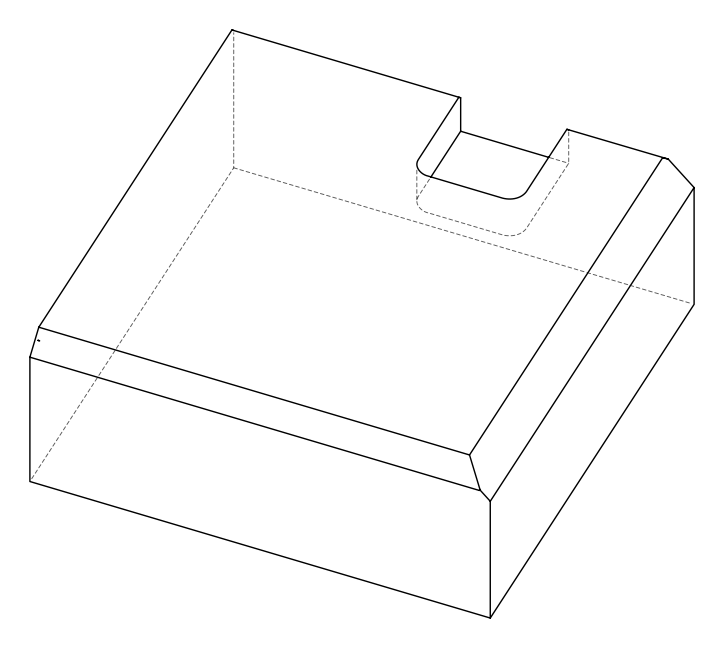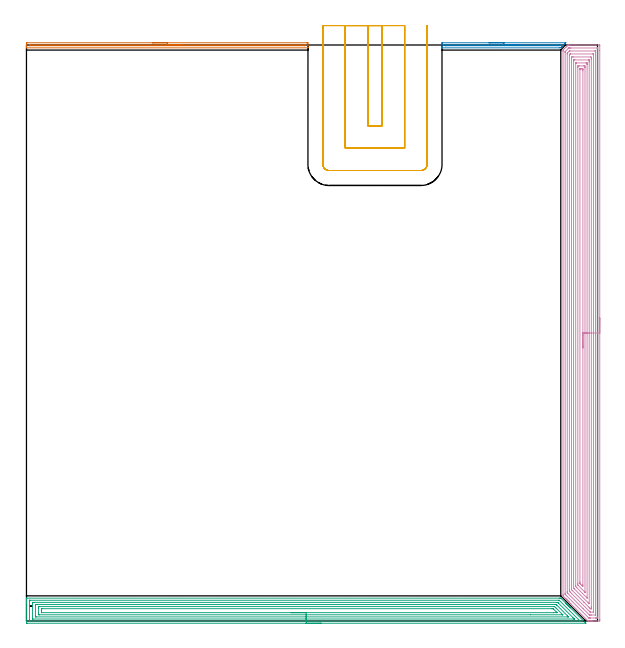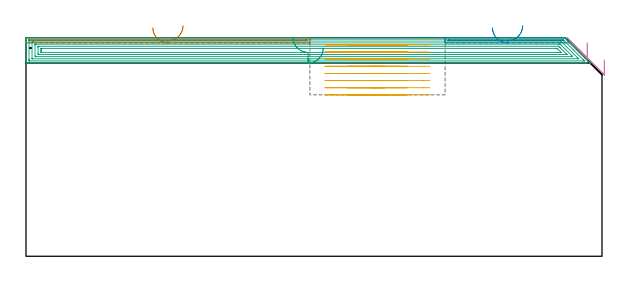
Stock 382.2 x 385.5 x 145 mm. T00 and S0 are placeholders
(PLAN: 5 operations, 1 tool changes, 62.8 min)
(1 AREA_MILL | FG_CHAMFER_SURFACE | UGT0205_001 | 3.16 min | 1102 mm3)
(2 AREA_MILL_1 | FG_CHAMFER_SURFACE_1 | UGT0205_001 | 1.45 min | 507 mm3)
(3 AREA_MILL_2 | FG_CHAMFER_SURFACE_2 | UGT0205_001 | 17.93 min | 53547 mm3)
(4 AREA_MILL_3 | FG_CHAMFER_SURFACE_3 | UGT0205_001 | 27.72 min | 114323 mm3)
(5 MILL_SLOT | SLOT_PARTIAL_RECTANGULAR | UGT0201_094 | Follow Part, ap 5, ae 75% | 12.58 min | 316360 mm3)
(TOOL UGT0205_001 | Chamfer Mill 20 x 3 x 45 deg. | D20 FL50 Z2)
(TOOL UGT0201_094 | End mill 20 mm | D20 FL38 Z4)
(OP 1 AREA_MILL)
G17 G21 G94 G90
T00 M6
G54
G17 G0 G90 X84.2 Y387. S1061 M3
G43 Z155. H0
Z151.6
G94 G1 X84.238 Z150.728 F250.
X84.352 Z149.864
X84.541 Z149.012
X84.803 Z148.18
X85.137 Z147.374
X85.54 Z146.6
X86.009 Z145.864
X86.54 Z145.172
X87.129 Z144.529
X87.772 Z143.94
X88.464 Z143.408
X89.2 Z142.94
X89.974 Z142.537
X90.78 Z142.203
X91.612 Z141.941
X92.464 Z141.752
X93.328 Z141.638
X94.2 Z141.6
X187.808
X188.059 Y386.998 Z141.602
X188.397 Y386.991 Z141.606
X188.4 Y386.903 Z141.695
Y385.738 Z142.858
Y385.162 Z143.437
Y384.862 Z143.738
Y383.853 Z144.746
X188.398 Y383.725 Z144.867
X188.39 Y383.602 Z144.988
X188.254 Y383.6 Z145.
X0.146
X0.01 Y383.602 Z144.988
X0.002 Y383.725 Z144.867
X0. Y383.853 Z144.746
Y384.561 Z144.038
Y385.162 Z143.437
Y385.738 Z142.858
Y386.026 Z142.571
Y386.615 Z141.982
Y386.903 Z141.695
X0.003 Y386.991 Z141.606
X0.342 Y387. Z141.6
X94.2
Y385.586 Z143.014
X186.025 Y385.585 Z143.015
X186.182 Y385.584 Z143.016
X186.363 Y385.579 Z143.021
X186.391 Y385.571 Z143.029
X186.396 Y385.548 Z143.052
X186.398 Y385.523 Z143.077
X186.399 Y385.37 Z143.23
X186.394 Y385.116 Z143.484
X186.39 Y385.055 Z143.545
X186.38 Y385.021 Z143.579
X186.315 Y385.019 Z143.581
X186.025 Y385.015 Z143.585
X185.87 Y385.014 Z143.586
X185.715
X2.375 Y385.015 Z143.585
X2.218 Y385.016 Z143.584
X2.037 Y385.021 Z143.579
X2.009 Y385.029 Z143.571
X2.004 Y385.052 Z143.548
X2.002 Y385.077 Z143.523
X2.001 Y385.23 Z143.37
X2.007 Y385.497 Z143.103
X2.01 Y385.564 Z143.036
X2.022 Y385.579 Z143.021
X2.059 Y385.582 Z143.018
X2.142 Y385.584 Z143.016
X2.31 Y385.586 Z143.014
X2.375
X94.2
X95.072 Z143.052
X95.937 Z143.166
X96.788 Z143.355
X97.62 Z143.617
X98.426 Z143.951
X99.2 Z144.354
X99.936 Z144.823
X100.628 Z145.354
X101.271 Z145.943
X101.86 Z146.586
X102.392 Z147.278
X102.86 Z148.014
X103.263 Z148.788
X103.597 Z149.594
X103.859 Z150.426
X104.048 Z151.278
X104.162 Z152.143
X104.2 Z153.014
G0 Z155.
M5
M2
(OP 2 AREA_MILL_1)
G17 G21 G94 G90
T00 M6
G54
G17 G0 G90 X309.55 Y387. S1061 M3
G43 Z155. H0
Z151.6
G94 G1 X309.588 Z150.728 F250.
X309.702 Z149.864
X309.891 Z149.012
X310.153 Z148.18
X310.487 Z147.374
X310.89 Z146.6
X311.359 Z145.864
X311.89 Z145.172
X312.479 Z144.529
X313.122 Z143.94
X313.814 Z143.408
X314.55 Z142.94
X315.324 Z142.537
X316.13 Z142.203
X316.962 Z141.941
X317.814 Z141.752
X318.678 Z141.638
X319.55 Z141.6
X360.963
X360.997 Y386.998 Z141.601
X360.912 Y386.911 Z141.688
X360.616 Y386.615 Z141.982
X360.443 Y386.443 Z142.157
X360.262 Y386.262 Z142.338
X359.74 Y385.738 Z142.859
X359.554 Y385.554 Z143.046
X359.42 Y385.42 Z143.18
X359.301 Y385.3 Z143.297
X359.258 Y385.257 Z143.341
X358.578 Y384.578 Z144.022
X358.425 Y384.423 Z144.174
X358.369 Y384.368 Z144.23
X357.776 Y383.776 Z144.823
X357.606 Y383.603 Z144.989
X356.887 Y383.6 Z145.
X278.212
X278.11 Y383.603 Z144.989
X278.102 Y383.696 Z144.897
X278.1 Y383.794 Z144.804
Y384.428 Z144.171
Y385.295 Z143.304
Y385.738 Z142.858
Y385.96 Z142.637
Y386.615 Z141.982
Y386.836 Z141.761
X278.102 Y386.991 Z141.605
X278.408 Y387. Z141.6
X319.55
Y385.586 Z143.014
X356.153
X356.7 Y385.585 Z143.015
X356.887 Y385.583 Z143.017
X357.049 Y385.579 Z143.021
X357.111 Y385.572 Z143.028
X357.085 Y385.543 Z143.057
X356.96 Y385.412 Z143.188
X356.887 Y385.338 Z143.262
X356.644 Y385.102 Z143.498
X356.564 Y385.026 Z143.574
X355.998 Y385.017 Z143.583
X355.843 Y385.015 Z143.585
X281.014 Y385.014 Z143.586
X280.435 Y385.016 Z143.584
X280.277 Y385.017 Z143.583
X280.125 Y385.021 Z143.579
X280.11 Y385.07 Z143.53
X280.103 Y385.189 Z143.411
Y385.389 Z143.211
X280.107 Y385.5 Z143.1
X280.112 Y385.58 Z143.02
X280.124 Y385.581 Z143.019
X280.207 Y385.584 Z143.016
X280.376 Y385.586 Z143.014
X280.435
X319.55
X320.422 Z143.052
X321.287 Z143.166
X322.138 Z143.355
X322.97 Z143.617
X323.776 Z143.951
X324.55 Z144.354
X325.286 Z144.823
X325.978 Z145.354
X326.621 Z145.943
X327.21 Z146.586
X327.742 Z147.279
X328.21 Z148.014
X328.613 Z148.788
X328.947 Z149.594
X329.209 Z150.426
X329.398 Z151.278
X329.512 Z152.143
X329.55 Z153.014
G0 Z155.
M5
M2
(OP 3 AREA_MILL_2)
G17 G21 G94 G90
T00 M6
G54
G17 G0 G90 X197.2 Y-1.5 S1061 M3
G43 Z155. H0
Z138.2
G94 G1 X197.162 Z137.328 F250.
X197.048 Z136.464
X196.859 Z135.612
X196.597 Z134.78
X196.263 Z133.974
X195.86 Z133.2
X195.392 Z132.464
X194.86 Z131.772
X194.271 Z131.129
X193.628 Z130.54
X192.936 Z130.008
X192.2 Z129.54
X191.426 Z129.137
X190.62 Z128.803
X189.788 Z128.541
X188.936 Z128.352
X188.072 Z128.238
X187.2 Z128.2
X0.61
X0.18 Y-1.496 Z128.202
X0.01 Y-1.492 Z128.206
X0. Y-1.319 Z128.379
Y11.59 Z141.285
Y12.193 Z141.887
Y12.752 Z142.448
Y13.075 Z142.771
Y13.634 Z143.33
Y13.957 Z143.652
Y14.604 Z144.303
Y14.962 Z144.662
X0.006 Y15.293 Z144.984
X0.008 Y15.297 Z144.988
X0.164 Y15.3 Z145.
X356.827
X357.596 Y15.295 Z144.991
X357.619 Y15.282 Z144.98
X360.709 Y12.193 Z141.889
X360.845 Y12.056 Z141.754
X361.011 Y11.89 Z141.588
X361.15 Y11.752 Z141.447
X361.291 Y11.61 Z141.308
X361.447 Y11.454 Z141.152
X361.592 Y11.311 Z141.006
X361.737 Y11.164 Z140.861
X361.883 Y11.018 Z140.716
X362.033 Y10.87 Z140.565
X362.184 Y10.717 Z140.415
X362.319 Y10.582 Z140.28
X362.474 Y10.428 Z140.124
X362.63 Y10.271 Z139.969
X362.755 Y10.147 Z139.844
X362.915 Y9.987 Z139.682
X363.417 Y9.483 Z139.183
X363.672 Y9.229 Z138.927
X363.797 Y9.105 Z138.801
X364.147 Y8.753 Z138.453
X373.941 Y-1.039 Z128.657
X374.395 Y-1.495 Z128.205
X374.398 Y-1.499 Z128.2
X187.2 Y-1.5
Y-0.086 Z129.614
X2.396 Y-0.085 Z129.615
X2.322
X2.024 Y-0.079 Z129.621
X2.01 Y0.018 Z129.718
X2.003 Y0.231 Z129.931
X2.001 Y0.725 Z130.425
X2. Y1.116 Z130.816
X2.001 Y13.075 Z142.775
X2.002 Y13.463 Z143.163
X2.01 Y13.855 Z143.555
X2.019 Y13.88 Z143.58
X2.038 Y13.881 Z143.581
X2.088 Y13.884 Z143.584
X2.19 Y13.885 Z143.585
X2.396 Y13.886 Z143.586
X356.007 Y13.885 Z143.585
X356.417 Y13.881 Z143.581
X356.518 Y13.879 Z143.579
X356.568 Y13.871 Z143.571
X356.636 Y13.806 Z143.506
X356.827 Y13.622 Z143.322
X363.351 Y7.1 Z136.8
X369.725 Y0.725 Z130.425
X370.219 Y0.228 Z129.928
X370.424 Y0.014 Z129.714
X370.509 Y-0.079 Z129.621
X370.219 Y-0.084 Z129.616
X370.146 Y-0.085 Z129.615
X187.2 Y-0.086 Z129.614
Y1.328 Z131.028
X4.463 Y1.329 Z131.029
X4.181 Y1.331 Z131.031
X4.087 Y1.332 Z131.032
X4.021 Y1.335 Z131.035
X4.01 Y1.429 Z131.129
X4.005 Y1.607 Z131.307
X4.001 Y1.785 Z131.485
Y12.193 Z141.893
X4.002 Y12.369 Z142.069
X4.009 Y12.431 Z142.131
X4.014 Y12.465 Z142.165
X4.041 Y12.466 Z142.166
X4.181 Y12.469 Z142.169
X4.792 Y12.471 Z142.171
X5.074 Y12.472 Z142.172
X354.76 Y12.471 Z142.171
X355.042 Y12.47 Z142.17
X355.324 Y12.467 Z142.167
X355.507 Y12.465 Z142.165
X355.611 Y12.378 Z142.078
X355.805 Y12.193 Z141.893
X355.934 Y12.066 Z141.766
X365.755 Y2.246 Z131.946
X366.392 Y1.607 Z131.307
X366.648 Y1.347 Z131.047
X366.651 Y1.334 Z131.034
X366.648 Y1.333 Z131.033
X366.036 Y1.329 Z131.029
X187.2 Y1.328 Z131.028
Y2.743 Z132.443
X6.602
X6.121 Y2.748 Z132.448
X6.01 Y2.75 Z132.45
X6. Y3.371 Z133.071
X6.001 Y10.428 Z140.128
X6.01 Y10.853 Z140.553
X6.02 Y11.05 Z140.75
X6.227 Y11.054 Z140.754
X6.859 Y11.057 Z140.757
X7.116
X353.513
X354.149 Y11.056 Z140.756
X354.409 Y11.054 Z140.754
X354.48 Y11.05 Z140.75
X354.78 Y10.764 Z140.464
X354.957 Y10.593 Z140.293
X362.18 Y3.371 Z133.071
X362.609 Y2.93 Z132.63
X362.772 Y2.749 Z132.449
X362.677 Y2.747 Z132.447
X362.184 Y2.744 Z132.444
X361.927 Y2.743 Z132.443
X187.2
Y4.157 Z133.857
X8.645
X8.547 Y4.158 Z133.858
X8.351 Y4.162 Z133.862
X8.01 Y4.17 Z133.87
X8.008 Y4.254 Z133.954
X8.001 Y4.89 Z134.59
X8. Y8.664 Z138.364
X8.002 Y9.3 Z139.
X8.007 Y9.546 Z139.246
X8.01 Y9.624 Z139.324
X8.023 Y9.636 Z139.336
X8.123 Y9.639 Z139.339
X8.253 Y9.642 Z139.342
X8.449 Y9.643 Z139.343
X8.547
X353.256 Y9.642 Z139.342
X353.354 Y9.64 Z139.34
X353.418 Y9.637 Z139.337
X353.458 Y9.633 Z139.333
X353.476 Y9.617 Z139.317
X353.552 Y9.546 Z139.246
X354.149 Y8.953 Z138.653
X354.438 Y8.664 Z138.364
X358.613 Y4.489 Z134.189
X358.846 Y4.254 Z133.954
X358.919 Y4.174 Z133.874
X358.926 Y4.165 Z133.865
X358.922 Y4.164 Z133.864
X358.874 Y4.16 Z133.86
X358.809 Y4.158 Z133.858
X337.186 Y4.157 Z133.857
X187.2
Y5.571 Z135.271
X10.159 Y5.572 Z135.272
X10.079 Y5.573 Z135.273
X10.033 Y5.575 Z135.275
X10.014 Y5.577 Z135.277
X10.01 Y5.593 Z135.293
X10.004 Y6.018 Z135.718
X10.001 Y6.443 Z136.143
X10. Y6.9 Z136.6
Y7.325 Z137.025
X10.003 Y7.782 Z137.482
X10.008 Y8.2 Z137.9
X10.015 Y8.222 Z137.922
X10.036 Y8.224 Z137.924
X10.091 Y8.227 Z137.927
X10.204 Y8.228 Z137.928
X10.431 Y8.229 Z137.929
X351.471 Y8.228 Z137.928
X351.914 Y8.226 Z137.926
X352.363 Y8.222 Z137.922
X352.422 Y8.218 Z137.918
X352.486 Y8.158 Z137.858
X352.616 Y8.033 Z137.733
X352.87 Y7.782 Z137.482
X354.633 Y6.018 Z135.718
X355.042 Y5.605 Z135.305
X355.062 Y5.578 Z135.278
X355.042 Y5.577 Z135.277
X354.6 Y5.573 Z135.273
X352.816 Y5.571 Z135.271
X187.2
X186.328 Z135.309
X185.464 Z135.423
X184.612 Z135.612
X183.78 Z135.874
X182.974 Z136.208
X182.2 Z136.611
X181.464 Z137.08
X180.772 Z137.611
X180.129 Z138.2
X179.54 Z138.843
X179.008 Z139.535
X178.54 Z140.271
X178.137 Z141.045
X177.803 Z141.851
X177.541 Z142.683
X177.352 Z143.535
X177.238 Z144.4
X177.2 Z145.271
G0 Z155.
M5
M2
(OP 4 AREA_MILL_3)
G17 G21 G94 G90
T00 M6
G54
G17 G0 G90 X383.7 Y202.75 S1061 M3
G43 Z155. H0
Z130.4
G94 G1 Y202.712 Z129.528 F250.
Y202.598 Z128.664
Y202.409 Z127.812
Y202.147 Z126.98
Y201.813 Z126.174
Y201.41 Z125.4
Y200.942 Z124.664
Y200.41 Z123.972
Y199.821 Z123.329
Y199.178 Z122.74
Y198.486 Z122.209
Y197.75 Z121.74
Y196.976 Z121.337
Y196.17 Z121.003
Y195.338 Z120.741
Y194.486 Z120.552
Y193.622 Z120.438
Y192.75 Z120.4
Y1.083
X383.699 Y0.622 Z120.401
X383.695 Y0.195 Z120.403
X383.692 Y0.01 Z120.406
X383.275 Y0. Z120.823
X378.877 Z125.218
X378.341 Z125.755
X377.997 Z126.099
X377.462 Z126.634
X377.117 Z126.977
X376.141 Y0.001 Z127.958
X375.892 Y0.01 Z128.204
X375.648 Y0.251 Z128.45
X364.363 Y11.536 Z139.735
X363.213 Y12.686 Z140.885
X363.044 Y12.854 Z141.051
X362.88 Y13.019 Z141.218
X362.767 Y13.132 Z141.331
X362.604 Y13.293 Z141.491
X362.447 Y13.452 Z141.651
X362.32 Y13.579 Z141.778
X362.164 Y13.733 Z141.931
X362.014 Y13.885 Z142.084
X361.873 Y14.026 Z142.225
X361.724 Y14.173 Z142.371
X361.581 Y14.318 Z142.517
X361.426 Y14.473 Z142.672
X361.285 Y14.613 Z142.811
X361.148 Y14.751 Z142.95
X360.979 Y14.92 Z143.119
X360.845 Y15.053 Z143.251
X360.715 Y15.184 Z143.383
X359.525 Y16.373 Z144.572
X359.194 Y16.707 Z144.904
X359.106 Y16.798 Z144.992
X359.1 Y17.6 Z145.
Y381.304
X359.106 Y382.102 Z144.992
X359.198 Y382.197 Z144.899
X359.525 Y382.527 Z144.571
X359.965 Y382.967 Z144.131
X361.144 Y384.145 Z142.954
X361.285 Y384.287 Z142.811
X361.43 Y384.431 Z142.667
X361.576 Y384.578 Z142.521
X361.724 Y384.727 Z142.371
X362.201 Y385.201 Z141.899
X362.477 Y385.474 Z141.621
X362.508 Y385.497 Z141.589
X362.642 Y385.5 Z141.456
X364.268 Z139.828
X367.798 Z136.298
X383.275 Z120.823
X383.545 Y385.497 Z120.552
X383.692 Y385.49 Z120.406
X383.699 Y385.34 Z120.399
X383.7 Y384.878 Z120.4
Y381.876
Y192.75
X382.286 Z121.814
X382.285 Y2.521 Z121.815
X382.284 Y2.409 Z121.816
X382.279 Y2.027 Z121.821
X381.91 Y2.009 Z122.19
X381.515 Y2.003 Z122.585
X381.038 Y2. Z123.062
X380.636 Z123.464
X377.52 Z126.58
X377.117 Y2.001 Z126.983
X376.637 Y2.003 Z127.463
X376.44 Y2.01 Z127.66
X376.337 Y2.024 Z127.763
X376.238 Y2.119 Z127.862
X375.942 Y2.409 Z128.158
X361.285 Y17.065 Z142.815
X360.753 Y17.601 Z143.347
X360.571 Y17.791 Z143.529
X360.521 Y17.85 Z143.579
X360.519 Y17.895 Z143.581
X360.517 Y17.992 Z143.583
X360.514 Y18.383 Z143.586
Y18.494
Y380.41
X360.516 Y380.801 Z143.584
X360.519 Y380.997 Z143.581
X360.521 Y381.043 Z143.579
X360.536 Y381.074 Z143.564
X360.582 Y381.124 Z143.518
X360.755 Y381.304 Z143.345
X362.541 Y383.091 Z141.559
X362.796 Y383.343 Z141.304
X362.88 Y383.423 Z141.22
X362.947 Y383.485 Z141.153
X363.044 Y383.49 Z141.056
X363.523 Y383.498 Z140.577
X363.923 Y383.499 Z140.177
X364.4 Y383.5 Z139.7
X381.992 Z122.108
X382.199 Y383.498 Z121.901
X382.232 Y383.496 Z121.868
X382.265 Y383.49 Z121.835
X382.279 Y383.483 Z121.821
X382.28 Y383.457 Z121.82
X382.285 Y383.203 Z121.815
X382.286 Y192.75 Z121.814
X380.872 Z123.228
X380.871 Y4.196 Z123.229
X380.87 Y4.077 Z123.23
X380.867 Y4.018 Z123.233
X380.865 Y4.011 Z123.235
X380.856 Y4.007 Z123.244
X380.827 Y4.002 Z123.273
X378.19 Y4. Z125.91
X377.31 Z126.79
X377.117 Y4.002 Z126.983
X376.924 Y4.007 Z127.176
X376.8 Y4.011 Z127.3
X376.735 Y4.071 Z127.365
X376.605 Y4.196 Z127.495
X372.581 Y8.218 Z131.519
X362.305 Y18.494 Z141.795
X362.164 Y18.637 Z141.936
X361.982 Y18.827 Z142.119
X361.938 Y18.873 Z142.162
X361.934 Y18.989 Z142.166
X361.931 Y19.148 Z142.169
X361.929 Y19.388 Z142.171
Y19.627
Y379.516
X361.93 Y379.755 Z142.17
X361.934 Y379.995 Z142.166
X361.935 Y380.023 Z142.165
X361.942 Y380.035 Z142.158
X361.964 Y380.061 Z142.136
X362.017 Y380.117 Z142.083
X362.164 Y380.265 Z141.936
X363.205 Y381.304 Z140.895
X363.352 Y381.441 Z140.748
X363.41 Y381.49 Z140.69
X363.537 Y381.494 Z140.563
X363.731 Y381.499 Z140.369
X380.443 Z123.657
X380.636 Y381.495 Z123.464
X380.828 Y381.49 Z123.272
X380.865 Y381.481 Z123.235
X380.867 Y381.447 Z123.233
X380.87 Y381.383 Z123.23
X380.871 Y381.304 Z123.229
Y381.064
X380.872 Y192.75 Z123.228
X379.457 Z124.643
Y6.288
X379.455 Y6.091 Z124.645
X379.452 Y6.02 Z124.648
X379.45 Y6.01 Z124.65
X379.442 Y6.006 Z124.658
X379.416 Y6.003 Z124.684
X379.308 Y6.001 Z124.792
X377.549 Z126.551
X377.333 Y6.003 Z126.767
X377.28 Y6.006 Z126.82
X377.254 Y6.01 Z126.846
X377.225 Y6.035 Z126.875
X377.117 Y6.136 Z126.983
X376.371 Y6.877 Z127.729
X376.238 Y7.011 Z127.862
X364.754 Y18.494 Z139.346
X363.923 Y19.327 Z140.177
X363.865 Y19.388 Z140.235
X363.35 Y19.971 Z140.75
X363.347 Y20.281 Z140.753
X363.344 Y20.871 Z140.756
X363.343 Y378.319 Z140.757
X363.345 Y378.623 Z140.755
X363.348 Y378.917 Z140.752
X363.35 Y378.987 Z140.75
X363.387 Y379.029 Z140.713
X363.453 Y379.1 Z140.647
X363.611 Y379.259 Z140.489
X363.738 Y379.382 Z140.362
X363.822 Y379.462 Z140.278
X363.871 Y379.49 Z140.229
X363.923 Y379.498 Z140.177
X363.94 Y379.499 Z140.16
X378.893 Y379.5 Z125.207
X379.309 Y379.493 Z124.791
X379.412 Y379.49 Z124.688
X379.451 Y379.484 Z124.649
X379.453 Y379.449 Z124.647
X379.455 Y379.36 Z124.645
X379.457 Y378.927 Z124.643
Y378.623
Y192.75
X378.043 Z126.057
Y9.558
X378.041 Y8.664 Z126.059
X378.04 Y8.621 Z126.06
X377.997 Y8.01 Z126.103
X377.761 Z126.339
X377.117 Y8.588 Z126.983
X377.035 Y8.664 Z127.065
X376.238 Y9.46 Z127.862
X373.061 Y12.637 Z131.039
X365.417 Y20.281 Z138.683
X364.803 Y20.903 Z139.297
X364.775 Y20.935 Z139.325
X364.764 Y21.036 Z139.336
X364.759 Y21.128 Z139.341
X364.757 Y21.175 Z139.343
Y375.942
X364.759 Y376.836 Z139.341
X364.76 Y376.879 Z139.34
X364.803 Y377.49 Z139.297
X365.032 Y377.497 Z139.068
X365.683 Y377.499 Z138.417
X365.908 Y377.5 Z138.192
X377.344 Y377.499 Z126.756
X377.997 Y377.49 Z126.103
X378.04 Y376.836 Z126.06
X378.042 Y376.79 Z126.058
X378.043 Y375.942 Z126.057
Y192.75
X376.629 Z127.471
X376.628 Y11.842 Z127.472
X376.627 Y11.709 Z127.473
X376.625 Y11.604 Z127.475
X376.623 Y11.549 Z127.477
X376.56 Y11.599 Z127.54
X376.238 Y11.914 Z127.862
X375.909 Y12.239 Z128.191
X366.562 Y21.586 Z137.538
X366.324 Y21.828 Z137.776
X366.205 Y21.953 Z137.895
X366.178 Y21.982 Z137.922
X366.176 Y22.013 Z137.924
X366.174 Y22.069 Z137.926
X366.172 Y22.466 Z137.928
X366.171 Y374.552 Z137.929
X366.174 Y375.048 Z137.926
X366.178 Y375.439 Z137.922
X366.18 Y375.49 Z137.92
X366.229 Y375.493 Z137.871
X366.34 Y375.497 Z137.76
X366.562 Y375.499 Z137.538
X366.997 Y375.5 Z137.103
X376.386 Y375.499 Z127.714
X376.504 Y375.497 Z127.596
X376.583 Y375.493 Z127.517
X376.622 Y375.489 Z127.478
X376.623 Y375.445 Z127.477
X376.627 Y375.048 Z127.473
X376.629 Y374.651 Z127.471
Y374.155
Y192.75
X375.215 Z128.885
X375.214 Y15.813 Z128.886
X375.211 Y15.545 Z128.889
X375.208 Y15.413 Z128.892
X375.206 Y15.403 Z128.894
X375.184 Y15.42 Z128.916
X375.145 Y15.456 Z128.955
X374.784 Y15.813 Z129.316
X368.321 Y22.276 Z135.779
X367.641 Y22.962 Z136.459
X367.595 Y23.014 Z136.505
X367.592 Y23.057 Z136.508
X367.589 Y23.149 Z136.511
X367.586 Y23.336 Z136.514
X367.585 Y23.71 Z136.515
X367.586 Y373.115 Z136.514
X367.587 Y373.261 Z136.513
X367.59 Y373.447 Z136.51
X367.592 Y373.485 Z136.508
X367.695 Y373.491 Z136.405
X367.851 Y373.496 Z136.249
X368.087 Y373.5 Z136.013
X374.479 Z129.621
X375.125 Y373.498 Z128.975
X375.181 Y373.493 Z128.919
X375.197 Y373.491 Z128.903
X375.208 Y373.414 Z128.892
X375.21 Y373.261 Z128.89
X375.214 Y372.514 Z128.886
X375.215 Y372.367 Z128.885
Y192.75
X373.8 Z130.3
Y19.285
X373.798 Y19.27 Z130.302
X373.796 Y19.266 Z130.304
X373.78 Y19.278 Z130.32
X373.659 Y19.388 Z130.441
X369.191 Y23.856 Z134.909
X369.007 Y24.053 Z135.093
X369.001 Y24.75 Z135.099
X369. Y24.954 Z135.1
Y370.58
X369.001 Y370.784 Z135.099
X369.007 Y371.474 Z135.093
X369.177 Y371.498 Z134.923
X369.201 Y371.499 Z134.899
X370.055 Y371.5 Z134.045
X372.694 Z131.406
X373.574 Y371.499 Z130.526
X373.599 Y371.497 Z130.501
X373.793 Y371.474 Z130.307
X373.797 Y371.273 Z130.303
X373.8 Y370.58 Z130.3
Y370.376
Y192.75
X372.386 Z131.714
Y24.195
X372.385 Y23.856 Z131.715
X372.382 Y23.305 Z131.718
X372.379 Y23.135 Z131.721
X372.036 Y23.467 Z132.064
X371.84 Y23.658 Z132.26
X371.64 Y23.856 Z132.46
X370.96 Y24.537 Z133.14
X370.749 Y24.75 Z133.351
X370.53 Y24.978 Z133.57
X370.421 Y25.102 Z133.679
X370.418 Y25.166 Z133.682
X370.416 Y25.303 Z133.684
X370.414 Y25.643 Z133.686
Y26.198
X370.415 Y369.347 Z133.685
X370.416 Y369.427 Z133.684
X370.42 Y369.474 Z133.68
X370.422 Y369.49 Z133.678
X370.439 Y369.492 Z133.661
X370.612 Y369.496 Z133.488
X370.96 Y369.499 Z133.14
X371.144 Y369.5 Z132.956
X371.84 Z132.26
X372.024 Z132.076
X372.242 Y369.497 Z131.858
X372.351 Y369.493 Z131.749
X372.374 Y369.49 Z131.726
X372.38 Y369.478 Z131.72
X372.381 Y369.446 Z131.719
X372.385 Y369.132 Z131.715
X372.386 Y368.793 Z131.714
Y368.238
Y192.75
Y191.878 Z131.752
Y191.014 Z131.866
Y190.162 Z132.054
Y189.33 Z132.317
Y188.524 Z132.651
Y187.75 Z133.053
Y187.014 Z133.522
Y186.322 Z134.053
Y185.679 Z134.643
Y185.09 Z135.286
Y184.558 Z135.978
Y184.09 Z136.714
Y183.687 Z137.488
Y183.353 Z138.294
Y183.091 Z139.126
Y182.902 Z139.977
Y182.788 Z140.842
Y182.75 Z141.714
G0 Z155.
M5
M2
(OP 5 MILL_SLOT)
G17 G21 G94 G90
T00 M6
G54
G17 G0 G90 X228.4 Y398.5 S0 M3
G43 Z155. H0
Z140.262
G94 G1 Y395.5 F250.
Y331.5 F500.
X238.1
Y395.5
Y398.5 F250.
X213.4
Y395.5
Y316.5 F500.
X253.1
Y395.5
Y398.5 F250.
X198.4
Y395.5
Y305.6 F500.
G3 X202.5 Y301.5 R4.1
G1 X264.
G3 X268.1 Y305.6 R4.1
G1 Y395.5
Y398.5 F250.
G0 X228.4 Z135.525
G1 Y395.5
Y331.5 F500.
X238.1
Y395.5
Y398.5 F250.
X213.4
Y395.5
Y316.5 F500.
X253.1
Y395.5
Y398.5 F250.
X198.4
Y395.5
Y305.6 F500.
G3 X202.5 Y301.5 R4.1
G1 X264.
G3 X268.1 Y305.6 R4.1
G1 Y395.5
Y398.5 F250.
G0 X228.4 Z130.787
G1 Y395.5
Y331.5 F500.
X238.1
Y395.5
Y398.5 F250.
X213.4
Y395.5
Y316.5 F500.
X253.1
Y395.5
Y398.5 F250.
X198.4
Y395.5
Y305.6 F500.
G3 X202.5 Y301.5 R4.1
G1 X264.
G3 X268.1 Y305.6 R4.1
G1 Y395.5
Y398.5 F250.
G0 X228.4 Z126.05
G1 Y395.5
Y331.5 F500.
X238.1
Y395.5
Y398.5 F250.
X213.4
Y395.5
Y316.5 F500.
X253.1
Y395.5
Y398.5 F250.
X198.4
Y395.5
Y305.6 F500.
G3 X202.5 Y301.5 R4.1
G1 X264.
G3 X268.1 Y305.6 R4.1
G1 Y395.5
Y398.5 F250.
G0 X228.4 Z121.312
G1 Y395.5
Y331.5 F500.
X238.1
Y395.5
Y398.5 F250.
X213.4
Y395.5
Y316.5 F500.
X253.1
Y395.5
Y398.5 F250.
X198.4
Y395.5
Y305.6 F500.
G3 X202.5 Y301.5 R4.1
G1 X264.
G3 X268.1 Y305.6 R4.1
G1 Y395.5
Y398.5 F250.
G0 X228.4 Z116.575
G1 Y395.5
Y331.5 F500.
X238.1
Y395.5
Y398.5 F250.
X213.4
Y395.5
Y316.5 F500.
X253.1
Y395.5
Y398.5 F250.
X198.4
Y395.5
Y305.6 F500.
G3 X202.5 Y301.5 R4.1
G1 X264.
G3 X268.1 Y305.6 R4.1
G1 Y395.5
Y398.5 F250.
G0 X228.4 Z111.837
G1 Y395.5
Y331.5 F500.
X238.1
Y395.5
Y398.5 F250.
X213.4
Y395.5
Y316.5 F500.
X253.1
Y395.5
Y398.5 F250.
X198.4
Y395.5
Y305.6 F500.
G3 X202.5 Y301.5 R4.1
G1 X264.
G3 X268.1 Y305.6 R4.1
G1 Y395.5
Y398.5 F250.
G0 X228.4 Z107.1
G1 Y395.5
Y331.5 F500.
X238.1
Y395.5
Y398.5 F250.
X213.4
Y395.5
Y316.5 F500.
X253.1
Y395.5
Y398.5 F250.
X198.4
Y395.5
Y305.6 F500.
G3 X202.5 Y301.5 R4.1
G1 X264.
G3 X268.1 Y305.6 R4.1
G1 Y395.5
Y398.5 F250.
G0 Z155.
M5
M2
